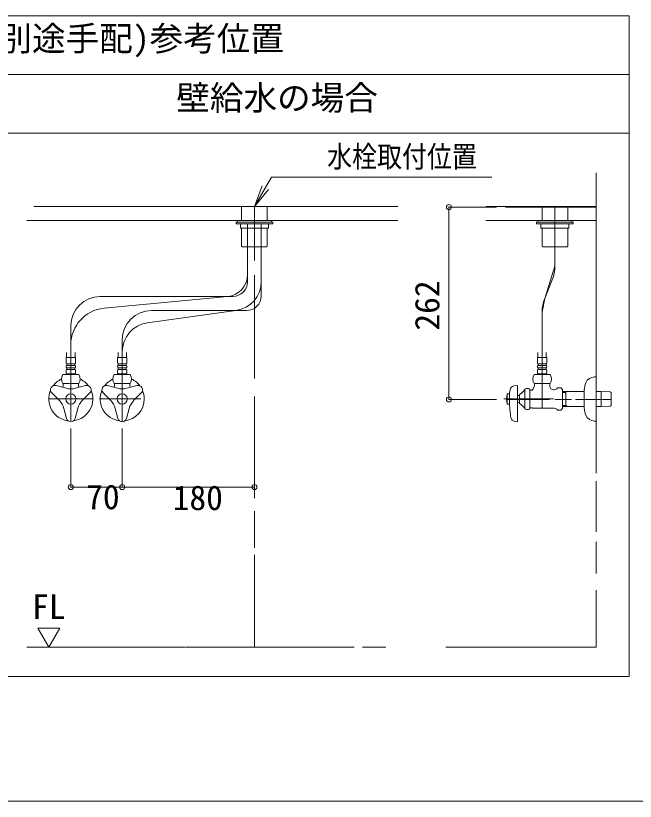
# Model space of a CAD drawing. Units: millimetres, scale not verified. Extents: x -1403 to 1403, y -962 to 946.
# Drawn here: x 479 to 995, y -962 to -307 of the extents above; entities that cross this region are included whole.
import ezdxf
from ezdxf.enums import TextEntityAlignment as Align

# ---------------------------------------------------------------- set-up
doc = ezdxf.new("R2010")
doc.units = ezdxf.units.MM
doc.header["$LTSCALE"] = 7
doc.header["$PDMODE"] = 32
doc.header["$PDSIZE"] = 4.2
doc.layers.add('F-0', color=7, linetype='Continuous', lineweight=15)
doc.styles.add('ＭＳ ゴシック', font='')
doc.styles.get('ＭＳ ゴシック').set_extended_font_data('MS Gothic')

msp = doc.modelspace()

# ---------------------------------------------------------------- linework, layer by layer
at = {"layer": 'F-0', "lineweight": 18}
for p, q in [((-51.304, -306.579), (989.946, -306.579)), ((-51.304, -355.579), (989.946, -355.579))]:
    msp.add_line(p, q, dxfattribs=at)
at = {"layer": 'F-0'}
for p, q in [((469.321, -404.579), (989.946, -404.579)), ((962.383, -437.654), (962.383, -466.215)), ((962.383, -437.654), (962.383, -527.56)), ((677.571, -465.829), (691.716, -441.329)), ((691.716, -441.329), (875.466, -441.329)), ((677.571, -465.829), (684.106, -448.385)), ((677.571, -465.829), (686.758, -449.916)), ((677.571, -465.829), (689.411, -451.447)), ((493.677, -465.829), (797.008, -465.829)), ((797.008, -465.829), (494.642, -465.829)), ((666.852, -465.829), (666.852, -477.467)), ((677.571, -465.863), (677.571, -510.681)), ((688.29, -477.467), (688.29, -465.829)), ((888.65, -466.215), (887.001, -466.215)), ((962.383, -466.215), (888.65, -466.215)), ((917.365, -477.467), (917.365, -465.829)), ((928.083, -515.426), (928.083, -465.829)), ((938.802, -465.829), (938.802, -477.467)), ((962.383, -466.215), (962.383, -500.995)), ((487.696, -477.467), (499.955, -477.467)), ((797.008, -477.467), (494.503, -477.467)), ((663.483, -477.467), (691.658, -477.467)), ((663.483, -478.692), (663.483, -477.467)), ((691.658, -477.467), (691.658, -478.692)), ((870.508, -477.467), (888.362, -477.467)), ((962.383, -477.467), (886.989, -477.467)), ((887.316, -477.467), (962.383, -477.467)), ((913.996, -477.467), (913.996, -478.692)), ((942.171, -477.467), (913.996, -477.467)), ((942.171, -478.692), (942.171, -477.467)), ((662.258, -478.692), (662.258, -480.223)), ((692.883, -478.692), (662.258, -478.692)), ((662.258, -480.223), (692.883, -480.223)), ((691.658, -478.692), (663.483, -478.692)), ((689.208, -480.223), (665.933, -480.223)), ((665.933, -480.223), (665.933, -483.898)), ((665.933, -483.898), (689.208, -483.898)), ((666.852, -483.898), (666.852, -498.843)), ((671.871, -522.485), (671.871, -480.063)), ((671.871, -522.485), (671.871, -483.898)), ((683.271, -528.242), (683.271, -480.279)), ((683.271, -528.242), (683.271, -483.898)), ((688.29, -498.843), (688.29, -483.898)), ((689.208, -483.898), (689.208, -480.223)), ((692.883, -480.223), (692.883, -478.692)), ((692.883, -479.61), (692.883, -480.223)), ((912.771, -480.223), (912.771, -478.692)), ((912.771, -478.692), (943.396, -478.692)), ((912.771, -479.61), (912.771, -480.223)), ((943.396, -480.223), (912.771, -480.223)), ((913.996, -478.692), (942.171, -478.692)), ((916.446, -480.223), (939.721, -480.223)), ((916.446, -483.898), (916.446, -480.223)), ((939.721, -483.898), (916.446, -483.898)), ((917.365, -498.843), (917.365, -483.898)), ((938.802, -483.898), (938.802, -498.843)), ((939.721, -480.223), (939.721, -483.898)), ((943.396, -478.692), (943.396, -480.223)), ((667.312, -499.302), (666.852, -498.843)), ((667.465, -499.455), (667.312, -499.302)), ((667.465, -499.455), (687.126, -499.455)), ((687.126, -499.455), (687.677, -499.455)), ((687.83, -499.302), (687.677, -499.455)), ((688.29, -498.843), (687.83, -499.302)), ((917.365, -498.843), (917.824, -499.302)), ((917.824, -499.302), (917.977, -499.455)), ((918.528, -499.455), (917.977, -499.455)), ((938.19, -499.455), (918.528, -499.455)), ((938.19, -499.455), (938.343, -499.302)), ((938.343, -499.302), (938.802, -498.843)), ((671.871, -528.527), (671.871, -522.485)), ((677.571, -523.076), (677.571, -609.147)), ((962.383, -520.726), (962.383, -544.496)), ((683.271, -540.262), (683.271, -528.242)), ((925.859, -526.885), (919.6, -542.397)), ((548.946, -540.777), (655.24, -540.777)), ((552.164, -550.603), (655.24, -540.777)), ((659.621, -540.777), (655.24, -540.777)), ((962.383, -538.519), (962.383, -561.763)), ((588.475, -562.665), (662.117, -552.512)), ((591.821, -552.512), (662.117, -552.512)), ((671.021, -552.512), (662.117, -552.512)), ((917.376, -553.856), (917.376, -633.96)), ((962.383, -552.133), (962.383, -681.105)), ((524.446, -565.277), (524.446, -581.09)), ((962.383, -574.714), (962.383, -688.044)), ((524.446, -581.09), (524.446, -644.544)), ((524.446, -581.09), (524.446, -644.544)), ((567.321, -577.012), (567.321, -586.936)), ((520.932, -587.589), (520.932, -591.82)), ((527.974, -591.82), (527.976, -587.589)), ((563.807, -587.589), (563.807, -591.82)), ((567.321, -586.936), (567.321, -645.292)), ((567.321, -586.936), (567.321, -645.292)), ((570.849, -591.82), (570.851, -587.589)), ((913.847, -591.82), (913.846, -587.589)), ((920.889, -587.589), (920.89, -591.82)), ((528.366, -591.82), (520.526, -591.82)), ((520.526, -591.82), (520.526, -595.955)), ((528.366, -595.955), (528.366, -591.82)), ((571.241, -591.82), (563.401, -591.82)), ((563.401, -591.82), (563.401, -595.955)), ((571.241, -595.955), (571.241, -591.82)), ((913.456, -591.82), (921.296, -591.82)), ((913.456, -595.955), (913.456, -591.82)), ((921.296, -591.82), (921.296, -595.955)), ((520.526, -602.692), (520.526, -604.683)), ((521.077, -597.027), (527.815, -597.027)), ((521.077, -598.252), (521.077, -597.027)), ((527.815, -598.252), (521.077, -598.252)), ((521.077, -600.395), (527.815, -600.395)), ((521.077, -601.62), (521.077, -600.395)), ((527.815, -601.62), (521.077, -601.62)), ((527.815, -597.027), (527.815, -598.252)), ((527.815, -600.395), (527.815, -601.62)), ((528.366, -604.683), (528.366, -602.692)), ((563.401, -602.692), (563.401, -604.683)), ((563.952, -597.027), (570.69, -597.027)), ((563.952, -598.252), (563.952, -597.027)), ((570.69, -598.252), (563.952, -598.252)), ((563.952, -600.395), (570.69, -600.395)), ((563.952, -601.62), (563.952, -600.395)), ((570.69, -601.62), (563.952, -601.62)), ((570.69, -597.027), (570.69, -598.252)), ((570.69, -600.395), (570.69, -601.62)), ((571.241, -604.683), (571.241, -602.692)), ((913.456, -604.683), (913.456, -602.692)), ((920.744, -597.027), (914.007, -597.027)), ((914.007, -597.027), (914.007, -598.252)), ((914.007, -598.252), (920.744, -598.252)), ((920.744, -600.395), (914.007, -600.395)), ((914.007, -600.395), (914.007, -601.62)), ((914.007, -601.62), (920.744, -601.62)), ((920.744, -598.252), (920.744, -597.027)), ((920.744, -601.62), (920.744, -600.395)), ((921.296, -602.692), (921.296, -604.683)), ((517.788, -605.908), (531.104, -605.908)), ((521.138, -605.295), (527.753, -605.295)), ((560.663, -605.908), (573.979, -605.908)), ((564.013, -605.295), (570.628, -605.295)), ((924.034, -605.908), (910.718, -605.908)), ((920.683, -605.295), (914.068, -605.295)), ((962.383, -607.929), (961.158, -607.929)), ((962.383, -607.929), (962.383, -644.495)), ((512.136, -615.098), (520.483, -617.335)), ((531.104, -613.442), (517.788, -613.442)), ((518.015, -613.442), (518.015, -614.674)), ((518.015, -613.442), (518.726, -613.442)), ((518.726, -613.442), (530.165, -613.442)), ((536.756, -615.098), (528.409, -617.335)), ((530.165, -613.442), (530.877, -613.442)), ((530.877, -613.442), (530.877, -614.674)), ((530.877, -614.674), (530.877, -615.585)), ((555.011, -615.098), (563.358, -617.335)), ((573.979, -613.442), (560.663, -613.442)), ((560.89, -613.442), (560.89, -614.674)), ((560.89, -613.442), (561.601, -613.442)), ((561.601, -613.442), (573.04, -613.442)), ((579.631, -615.098), (571.284, -617.335)), ((573.04, -613.442), (573.752, -613.442)), ((573.752, -613.442), (573.752, -614.674)), ((573.752, -614.674), (573.752, -615.585)), ((893.82, -615.4), (896.508, -615.022)), ((896.857, -615.325), (896.857, -644.939)), ((910.718, -613.442), (924.034, -613.442)), ((910.944, -613.442), (911.656, -613.442)), ((910.944, -613.442), (910.944, -614.674)), ((911.656, -613.442), (923.095, -613.442)), ((923.095, -613.442), (923.807, -613.442)), ((508.586, -621.247), (514.697, -627.357)), ((540.306, -621.247), (534.195, -627.357)), ((551.461, -621.247), (557.572, -627.357)), ((583.181, -621.247), (577.07, -627.357)), ((888.404, -622.017), (888.202, -622.782)), ((888.404, -622.017), (890.119, -622.017)), ((888.404, -622.017), (888.404, -630.592)), ((890.119, -630.592), (890.119, -622.017)), ((902.939, -620.991), (902.939, -618.289)), ((902.939, -620.991), (902.939, -631.618)), ((907.269, -634.31), (907.269, -618.298)), ((909.051, -618.954), (909.357, -618.648)), ((926.869, -618.648), (927.432, -618.648)), ((930.238, -617.11), (929.597, -617.751)), ((933.141, -617.11), (930.238, -617.11)), ((933.141, -617.11), (934.526, -618.495)), ((934.526, -634.114), (934.526, -618.495)), ((934.526, -620.095), (937.588, -620.029)), ((934.526, -620.815), (937.282, -620.749)), ((938.574, -619.995), (937.282, -620.741)), ((937.282, -620.029), (937.282, -632.579)), ((937.588, -620.029), (938.88, -619.995)), ((952.583, -618.829), (952.583, -633.779)), ((962.383, -619.995), (965.084, -619.995)), ((965.084, -619.995), (966.376, -620.029)), ((966.376, -620.029), (974.24, -620.198)), ((966.682, -620.741), (966.682, -620.029)), ((966.682, -632.579), (966.682, -620.741)), ((974.24, -620.198), (974.951, -620.948)), ((974.951, -620.949), (974.951, -620.948)), ((974.951, -621.251), (974.951, -620.949)), ((974.951, -631.357), (974.951, -621.251)), ((506.071, -626.304), (542.821, -626.304)), ((542.821, -626.304), (506.071, -626.304)), ((548.329, -626.304), (552.799, -626.304)), ((548.946, -626.304), (582.825, -626.304)), ((677.571, -624.296), (677.571, -708.99)), ((927.018, -626.304), (885.576, -626.304)), ((923.446, -626.657), (888.404, -626.657)), ((896.857, -623.395), (898.694, -623.395)), ((898.694, -622.629), (898.694, -629.979)), ((941.961, -626.657), (928.006, -626.657)), ((974.951, -626.657), (945.282, -626.657)), ((520.896, -642.568), (518.66, -634.221)), ((527.996, -642.568), (530.232, -634.221)), ((563.771, -642.568), (561.535, -634.221)), ((570.871, -642.568), (573.107, -634.221)), ((898.694, -629.214), (896.857, -629.214)), ((907.269, -633.654), (908.188, -633.654)), ((908.188, -633.654), (909.051, -633.654)), ((909.051, -633.654), (909.357, -633.96)), ((909.357, -633.96), (927.432, -633.96)), ((930.238, -635.499), (929.597, -634.857)), ((937.282, -631.86), (934.526, -631.793)), ((937.588, -632.579), (934.526, -632.514)), ((937.282, -631.867), (938.574, -632.613)), ((938.88, -632.613), (937.588, -632.579)), ((951.982, -632.613), (938.88, -632.613)), ((952.583, -632.613), (951.982, -632.613)), ((965.084, -632.613), (962.383, -632.613)), ((966.376, -632.579), (965.084, -632.613)), ((974.24, -632.411), (966.376, -632.579)), ((974.951, -631.66), (974.24, -632.411)), ((974.951, -631.659), (974.951, -631.357)), ((974.951, -631.66), (974.951, -631.659)), ((894.539, -644.966), (896.508, -645.243)), ((677.571, -666.987), (677.571, -705.547)), ((962.383, -694.716), (962.383, -737.154)), ((677.571, -720.007), (677.571, -750.339)), ((962.383, -745.427), (962.383, -771.956)), ((677.571, -756.316), (677.571, -833.329)), ((962.383, -785.728), (962.383, -833.329)), ((496.883, -817.416), (515.258, -817.416)), ((506.071, -833.329), (496.883, -817.416)), ((515.258, -817.416), (506.071, -833.329)), ((487.696, -833.329), (589.68, -833.329)), ((506.071, -833.329), (578.204, -833.329)), ((589.68, -833.329), (619.805, -833.329)), ((592.549, -833.329), (605.938, -833.329)), ((620.284, -833.329), (757.845, -833.329)), ((633.194, -833.329), (760.794, -833.329)), ((767.745, -833.329), (787.014, -833.329)), ((837.222, -833.329), (962.383, -833.329)), ((870.508, -833.329), (962.383, -833.329)), ((-1402.92, -961.889), (1402.848, -961.889))]:
    msp.add_line(p, q, dxfattribs=at)
at = {"layer": 'F-0', "color": 4, "lineweight": 9}
for p, q in [((839.763, -466.215), (839.763, -626.657)), ((839.763, -466.215), (879.425, -466.215)), ((839.763, -626.657), (879.425, -626.657)), ((524.446, -699.75), (524.446, -651)), ((567.321, -699.75), (567.321, -651)), ((677.571, -699.75), (677.571, -651)), ((524.446, -699.75), (567.321, -699.75)), ((567.321, -699.75), (677.571, -699.75))]:
    msp.add_line(p, q, dxfattribs=at)
at = {"layer": 'F-0', "lineweight": 18}
msp.add_lwpolyline([(989.946, -306.579), (989.946, -857.829), (469.321, -857.829)], dxfattribs=at)
at = {"layer": 'F-0'}
for points in [[(870.508, -465.829), (888.317, -465.829), (962.383, -465.829)], [(917.376, -633.96), (917.376, -553.856), (919.6, -542.397), (928.083, -515.426), (928.083, -465.829)], [(687.677, -499.455), (687.616, -499.455), (676.346, -499.455)], [(917.977, -499.455), (918.038, -499.455), (929.308, -499.455)], [(521.077, -605.295), (520.771, -605.602), (520.771, -605.908)], [(528.121, -605.908), (528.121, -605.602), (527.815, -605.295)], [(563.952, -605.295), (563.646, -605.602), (563.646, -605.908)], [(570.996, -605.908), (570.996, -605.602), (570.69, -605.295)], [(913.701, -605.908), (913.701, -605.602), (914.007, -605.295)], [(920.744, -605.295), (921.051, -605.602), (921.051, -605.908)], [(923.807, -613.442), (923.807, -614.674), (923.807, -615.585)], [(909.051, -618.954), (908.188, -618.954), (907.269, -618.954)], [(938.88, -619.995), (951.982, -619.995), (952.583, -619.995)], [(890.119, -630.592), (888.404, -630.592), (888.239, -629.979)], [(902.939, -631.618), (902.939, -633.96), (902.939, -634.165)], [(934.526, -634.114), (933.141, -635.499), (930.238, -635.499)], [(961.158, -644.679), (962.383, -644.679), (962.383, -644.495)]]:
    msp.add_lwpolyline(points, dxfattribs=at)
for centre in [(524.446, -626.304), (567.321, -626.304)]:
    msp.add_circle(centre, 4.287, dxfattribs=at)
for centre, radius, start, end in [((897.458, -515.426), 30.625, 338.02737, 0), ((653.496, -522.485), 18.375, 275.44583, 360), ((659.621, -528.527), 12.25, 270, 0), ((658.771, -528.242), 24.5, 277.84996, 0), ((548.946, -565.277), 24.5, 90, 180), ((671.021, -540.262), 12.25, 270, 0), ((948.001, -553.856), 30.625, 158.02737, 180), ((555.071, -581.09), 30.625, 95.44583, 180), ((591.821, -577.012), 24.5, 90, 180), ((591.821, -586.936), 24.5, 97.84996, 180), ((521.844, -595.955), 1.318, 180, 234.43222), ((527.048, -595.955), 1.318, 305.56778, 0), ((564.719, -595.955), 1.318, 180, 234.43222), ((569.923, -595.955), 1.318, 305.56778, 0), ((914.773, -595.955), 1.318, 180, 234.43222), ((919.978, -595.955), 1.318, 305.56778, 0), ((521.844, -599.324), 1.318, 125.56778, 234.43222), ((521.844, -602.692), 1.318, 125.56778, 180), ((527.048, -599.324), 1.318, 305.56778, 54.43222), ((527.048, -602.692), 1.318, 0, 54.43222), ((564.719, -599.324), 1.318, 125.56778, 234.43222), ((564.719, -602.692), 1.318, 125.56778, 180), ((569.923, -599.324), 1.318, 305.56778, 54.43222), ((569.923, -602.692), 1.318, 0, 54.43222), ((914.773, -599.324), 1.318, 125.56778, 234.43222), ((914.773, -602.692), 1.318, 125.56778, 180), ((919.978, -599.324), 1.318, 305.56778, 54.43222), ((919.978, -602.692), 1.318, 0, 54.43222), ((523.374, -609.675), 6.737, 146.00705, 213.99295), ((521.138, -604.683), 0.613, 180, 270), ((527.753, -604.683), 0.613, 270, 0), ((525.518, -609.675), 6.737, 326.00705, 33.99295), ((566.249, -609.675), 6.737, 146.00705, 213.99295), ((564.013, -604.683), 0.613, 180, 270), ((570.628, -604.683), 0.613, 270, 0), ((568.393, -609.675), 6.737, 326.00705, 33.99295), ((916.304, -609.675), 6.737, 146.00705, 213.99295), ((914.068, -604.683), 0.613, 180, 270), ((920.683, -604.683), 0.613, 270, 0), ((918.448, -609.675), 6.737, 326.00705, 33.99295), ((961.158, -615.892), 7.963, 90, 156.44354), ((511.185, -618.648), 3.675, 75, 225), ((524.446, -626.304), 18.375, 115.15066, 143.05689), ((512.248, -614.674), 5.767, 340.64106, 0), ((533.94, -615.585), 3.062, 180, 199.83613), ((524.446, -626.304), 18.375, 36.94311, 64.84934), ((537.707, -618.648), 3.675, 315, 105), ((554.06, -618.648), 3.675, 75, 225), ((567.321, -626.304), 18.375, 115.15066, 143.05689), ((555.123, -614.674), 5.767, 340.64106, 0), ((576.815, -615.585), 3.062, 180, 199.83613), ((567.321, -626.304), 18.375, 36.94311, 64.84934), ((580.582, -618.648), 3.675, 315, 105), ((894.331, -619.039), 3.675, 98.00409, 170.40851), ((896.551, -615.325), 0.306, 0, 98.00409), ((905.178, -614.674), 5.767, 316.4444, 0), ((926.869, -615.585), 3.062, 180, 270), ((967.896, -618.829), 15.312, 156.44354, 180), ((524.446, -626.304), 18.375, 156.94311, 263.05689), ((524.446, -602.544), 15.312, 255, 285), ((524.446, -626.304), 18.375, 0, 23.05689), ((567.321, -626.304), 18.375, 156.94311, 263.05689), ((567.321, -602.544), 15.312, 255, 285), ((567.321, -626.304), 18.375, 0, 23.05689), ((936.003, -626.081), 45.938, 170.40851, 177.22136), ((890.483, -610.437), 14.7, 303.95919, 326.04081), ((905.126, -620.485), 3.062, 45.573, 143.1301), ((927.432, -615.585), 3.062, 270, 315), ((503.869, -638.184), 15.312, 15, 45), ((524.446, -626.304), 18.375, 276.94311, 0), ((545.023, -638.184), 15.312, 135, 165), ((546.744, -638.184), 15.312, 15, 45), ((567.321, -626.304), 18.375, 276.94311, 0), ((587.898, -638.184), 15.312, 135, 165), ((903.104, -626.304), 15.312, 166.70293, 180), ((903.104, -626.304), 15.312, 180, 193.29707), ((981.994, -626.304), 91.908, 181.52753, 189.8029), ((903.104, -626.304), 15.312, 193.29707, 193.88654), ((890.483, -642.172), 14.7, 33.95919, 56.04081), ((905.126, -632.123), 3.062, 216.8699, 314.427), ((927.432, -637.023), 3.062, 45, 90), ((967.896, -633.779), 15.312, 180, 203.55646), ((895.05, -641.327), 3.675, 189.8029, 262), ((961.158, -636.717), 7.963, 203.55646, 270), ((524.446, -641.617), 3.675, 195, 345), ((567.321, -641.617), 3.675, 195, 345), ((896.551, -644.939), 0.306, 262, 0)]:
    msp.add_arc(centre, radius, start, end, dxfattribs=at)
at = {"layer": 'F-0', "color": 6}
for p in [(839.763, -466.215), (839.763, -626.657), (524.446, -699.75), (567.321, -699.75), (677.571, -699.75)]:
    msp.add_point(p, dxfattribs=at)

# ---------------------------------------------------------------- texts
at = {"layer": 'F-0', "style": 'ＭＳ ゴシック'}
for s, p in [('止水栓(別途手配)参考位置', (366.168, -342.022)), ('壁給水の場合', (612.407, -391.482)), ('70', (537.245, -724.432)), ('180', (609.373, -725.121)), ('FL', (492.167, -815.987))]:
    msp.add_text(s, height=20.53, dxfattribs=at).set_placement(p, align=Align.BOTTOM_LEFT)
at = {"layer": 'F-0', "style": 'ＭＳ ゴシック', "width": 0.85}
msp.add_text('水栓取付位置', height=17.96, dxfattribs=at).set_placement((738.127, -438.483), align=Align.BOTTOM_LEFT)
at = {"layer": 'F-0', "style": 'ＭＳ ゴシック'}
msp.add_text('262', height=20.53, rotation=90, dxfattribs=at).set_placement((837.95, -569.262), align=Align.BOTTOM_LEFT)

doc.saveas('drawing.dxf')
